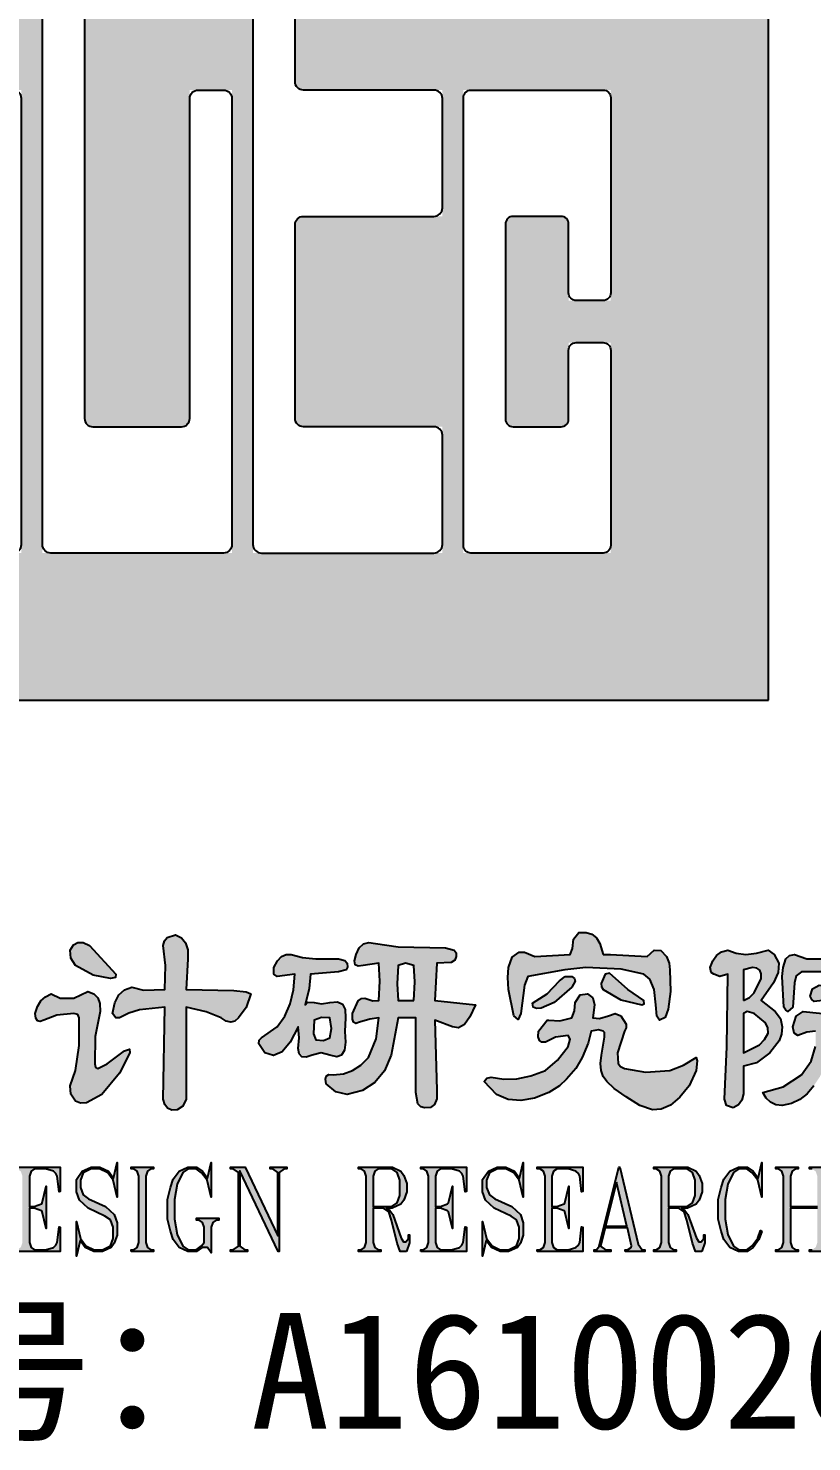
# Model space of a CAD drawing. Extents: x 2350667 to 3185789, y 309667 to 706270.
# Drawn here: x 2430060 to 2431549, y 428142 to 430829 of the extents above; entities that cross this region are included whole.
import ezdxf
from ezdxf.enums import TextEntityAlignment as Align

# ---------------------------------------------------------------- set-up
doc = ezdxf.new("R2010")
doc.units = 0
doc.header["$LTSCALE"] = 1000
for name, color, linetype in [('0-底图', 7, 'Continuous'), ('BTTK', 7, 'Continuous'), ('Logo', 4, 'Continuous')]:
    doc.layers.add(name, color=color, linetype=linetype)
doc.styles.add('HT', font='')
doc.styles.add('HZ(TK)', font='geniso.shx', dxfattribs={"width": 0.9, "bigfont": 'hztxt.shx'})
doc.styles.get('HT').set_extended_font_data('SimHei')

# ---------------------------------------------------------------- blocks, each defined once
blk = doc.blocks.new('CSCEC')
at = {"layer": 'Logo'}
h = blk.add_hatch(color=4, dxfattribs=at)
h.paths.add_polyline_path([(0, -24), (24, -24), (24, 0), (0, 0)])
h.paths.add_polyline_path([(6.2, -2.8), (9.8, -2.8), (9.8, -9.2), (9, -9.2), (9, -5.36, 0.414214), (8.84, -5.2), (7.16, -5.2, 0.414214), (7, -5.36), (7, -12.24, 0.414214), (7.16, -12.4), (9.8, -12.4), (9.8, -21.2), (6.2, -21.2), (6.2, -17.2), (7, -17.2), (7, -18.64, 0.414214), (7.16, -18.8), (8.84, -18.8, 0.414214), (9, -18.64), (9, -14.96, 0.414214), (8.84, -14.8), (6.2, -14.8)], flags=16)
h.paths.add_polyline_path([(10.2, -2.8), (13.8, -2.8), (13.8, -9.2), (13, -9.2), (13, -5.36, 0.414214), (12.84, -5.2), (11.16, -5.2, 0.414214), (11, -5.36), (11, -18.64, 0.414214), (11.16, -18.8), (12.84, -18.8, 0.414214), (13, -18.64), (13, -12.4), (13.8, -12.4), (13.8, -21.2), (10.2, -21.2)], flags=16)
h.paths.add_polyline_path([(5.8, -12.4), (5.8, -16.4), (5, -16.4), (5, -14.96, 0.414214), (4.84, -14.8), (3.96, -14.8, 0.414214), (3.8, -14.96), (3.8, -18.64, 0.414214), (3.96, -18.8), (4.84, -18.8, 0.414214), (5, -18.64), (5, -17.2), (5.8, -17.2), (5.8, -21.2), (3, -21.2), (3, -12.4)], flags=16)
h.paths.add_polyline_path([(14.2, -2.8), (17.8, -2.8), (17.8, -5.2), (15.16, -5.2, 0.414214), (15, -5.36), (15, -12.24, 0.414214), (15.16, -12.4), (17.8, -12.4), (17.8, -14.8), (15.16, -14.8, 0.414214), (15, -14.96), (15, -18.64, 0.414214), (15.16, -18.8), (17.8, -18.8), (17.8, -21.2), (14.2, -21.2)], flags=16)
h.paths.add_polyline_path([(21, -12.4), (21, -16.4), (20.2, -16.4), (20.2, -14.96, 0.414214), (20.04, -14.8), (19.16, -14.8, 0.414214), (19, -14.96), (19, -18.64, 0.414214), (19.16, -18.8), (20.04, -18.8, 0.414214), (20.2, -18.64), (20.2, -17.2), (21, -17.2), (21, -21.2), (18.2, -21.2), (18.2, -12.4)], flags=16)
for p, q in [((0, -24), (0, 0)), ((0, 0), (24, 0)), ((0, 0), (24, 0)), ((24, -24), (24, 0)), ((0, -24), (24, -24))]:
    blk.add_line(p, q, dxfattribs=at)
for points in [[(8.84, -5.2, -0.414214), (9, -5.36), (9, -9.04, 0.414214), (9.16, -9.2), (9.64, -9.2, 0.414214), (9.8, -9.04), (9.8, -2.96, 0.414214), (9.64, -2.8), (6.36, -2.8, 0.414214), (6.2, -2.96), (6.2, -14.64, 0.414214), (6.36, -14.8), (8.84, -14.8, -0.414214), (9, -14.96), (9, -18.64, -0.414214), (8.84, -18.8), (7.16, -18.8, -0.414214), (7, -18.64), (7, -17.36, 0.414214), (6.84, -17.2), (6.36, -17.2, 0.414214), (6.2, -17.36), (6.2, -21.04, 0.414214), (6.36, -21.2), (9.64, -21.2, 0.414214), (9.8, -21.04), (9.8, -12.56, 0.414214), (9.64, -12.4), (7.16, -12.4, -0.414214), (7, -12.24), (7, -5.36, -0.414214), (7.16, -5.2)], [(12.84, -18.8, 0.414214), (13, -18.64), (13, -12.56, -0.414214), (13.16, -12.4), (13.64, -12.4, -0.414214), (13.8, -12.56), (13.8, -21.04, -0.414214), (13.64, -21.2), (10.36, -21.2, -0.414214), (10.2, -21.04), (10.2, -2.96, -0.414214), (10.36, -2.8), (13.64, -2.8, -0.414214), (13.8, -2.96), (13.8, -9.04, -0.414214), (13.64, -9.2), (13.16, -9.2, -0.414214), (13, -9.04), (13, -5.36, 0.414214), (12.84, -5.2), (11.16, -5.2, 0.414214), (11, -5.36), (11, -18.64, 0.414214), (11.16, -18.8)], [(15.16, -12.4, -0.414214), (15, -12.24), (15, -5.36, -0.414214), (15.16, -5.2), (17.64, -5.2, 0.414214), (17.8, -5.04), (17.8, -2.96, 0.414214), (17.64, -2.8), (14.36, -2.8, 0.414214), (14.2, -2.96), (14.2, -21.04, 0.414214), (14.36, -21.2), (17.64, -21.2, 0.414214), (17.8, -21.04), (17.8, -18.96, 0.414214), (17.64, -18.8), (15.16, -18.8, -0.414214), (15, -18.64), (15, -14.96, -0.414214), (15.16, -14.8), (17.64, -14.8, 0.414214), (17.8, -14.64), (17.8, -12.56, 0.414214), (17.64, -12.4)], [(4.856, -18.8, 0.414214), (5, -18.656), (5, -17.344, -0.414214), (5.144, -17.2), (5.656, -17.2, -0.414214), (5.8, -17.344), (5.8, -21.056, -0.414214), (5.656, -21.2), (3.144, -21.2, -0.414214), (3, -21.056), (3, -12.544, -0.414214), (3.144, -12.4), (5.656, -12.4, -0.414214), (5.8, -12.544), (5.8, -16.256, -0.414214), (5.656, -16.4), (5.144, -16.4, -0.414214), (5, -16.256), (5, -14.944, 0.414214), (4.856, -14.8), (3.944, -14.8, 0.414214), (3.8, -14.944), (3.8, -18.656, 0.414214), (3.944, -18.8)], [(20.056, -18.8, 0.414214), (20.2, -18.656), (20.2, -17.344, -0.414214), (20.344, -17.2), (20.856, -17.2, -0.414214), (21, -17.344), (21, -21.056, -0.414214), (20.856, -21.2), (18.344, -21.2, -0.414214), (18.2, -21.056), (18.2, -12.544, -0.414214), (18.344, -12.4), (20.856, -12.4, -0.414214), (21, -12.544), (21, -16.256, -0.414214), (20.856, -16.4), (20.344, -16.4, -0.414214), (20.2, -16.256), (20.2, -14.944, 0.414214), (20.056, -14.8), (19.144, -14.8, 0.414214), (19, -14.944), (19, -18.656, 0.414214), (19.144, -18.8)]]:
    blk.add_lwpolyline(points, format="xyb", close=True, dxfattribs=at)
blk = doc.blocks.new('logo-txt')
at = {"layer": 'Logo'}
h = blk.add_hatch(color=4, dxfattribs=at)
h.dxf.hatch_style = 1
h.paths.add_polyline_path([(31.548, 4.967), (31.957, 4.978), (31.965, 5.436), (31.923, 5.811), (31.95, 5.902), (31.998, 5.967), (32.157, 6.019), (32.271, 5.959), (32.348, 5.863), (32.388, 5.73), (32.39, 5.561), (32.357, 4.978), (33.265, 4.957), (33.5, 4.931), (33.59, 4.894), (33.498, 4.634), (33.356, 4.436), (33.285, 4.374), (33.206, 4.353), (33.119, 4.374), (33.023, 4.436), (32.74, 4.551), (32.357, 4.644), (32.357, 2.895), (32.298, 2.759), (32.19, 2.687), (32.086, 2.684), (32.007, 2.718), (31.953, 2.788), (31.923, 2.895), (31.957, 4.644), (31.474, 4.592), (31.269, 4.527), (31.09, 4.436), (31.024, 4.436), (30.957, 4.519), (31.005, 4.722), (31.082, 4.873), (31.188, 4.972), (31.324, 5.019)])
h.paths.add_polyline_path([(30.166, 5.571), (30.157, 5.727), (30.218, 5.826), (30.299, 5.873), (30.401, 5.868), (30.524, 5.811), (31.024, 5.269), (31.015, 5.207), (30.924, 5.186), (30.59, 5.248), (30.257, 5.436)])
h.paths.add_polyline_path([(29.966, 4.811), (30.224, 4.811), (30.49, 4.936), (30.605, 4.897), (30.682, 4.821), (30.722, 4.709), (30.724, 4.561), (30.632, 4.082), (30.624, 3.561), (30.638, 3.499), (30.682, 3.478), (30.857, 3.561), (31.19, 3.811), (31.282, 3.842), (31.29, 3.77), (31.09, 3.384), (30.757, 2.978), (30.465, 2.822), (30.351, 2.814), (30.257, 2.853), (30.166, 2.989), (30.157, 3.145), (30.257, 3.436), (30.324, 3.915), (30.324, 4.436), (30.299, 4.499), (30.224, 4.519), (29.899, 4.488), (29.657, 4.394), (29.585, 4.371), (29.532, 4.384), (29.501, 4.433), (29.491, 4.519), (29.535, 4.652), (29.599, 4.759), (29.684, 4.84), (29.791, 4.894)])
h = blk.add_hatch(color=4, dxfattribs=at)
h.dxf.hatch_style = 1
h.paths.add_polyline_path([(39.463, 4.384), (39.688, 4.436), (39.738, 4.571), (39.754, 4.728), (39.846, 4.873), (39.988, 4.894), (40.087, 4.821), (40.121, 4.686), (40.087, 4.436), (40.212, 4.426), (40.387, 4.478), (40.512, 4.519), (40.621, 4.478), (40.721, 4.321), (40.721, 4.251), (40.687, 4.186), (40.554, 3.77), (40.571, 3.572), (40.616, 3.512), (40.687, 3.478), (41.087, 3.405), (41.554, 3.436), (41.812, 3.54), (42.054, 3.686), (42.07, 3.624), (42.054, 3.436), (41.92, 3.145), (41.739, 2.929), (41.562, 2.78), (41.389, 2.7), (41.22, 2.687), (40.979, 2.77), (40.721, 2.937), (40.496, 3.093), (40.354, 3.228), (40.285, 3.322), (40.246, 3.436), (40.235, 3.572), (40.254, 3.728), (40.312, 4.072), (40.31, 4.157), (40.287, 4.186), (40.196, 4.207), (40.054, 4.186), (39.996, 3.957), (39.888, 3.686), (39.763, 3.478), (39.588, 3.27), (39.454, 3.145), (39.254, 3.02), (38.98, 2.908), (38.721, 2.864), (38.48, 2.887), (38.255, 2.978), (38.021, 3.228), (38.071, 3.291), (38.155, 3.311), (38.394, 3.272), (38.646, 3.28), (38.911, 3.335), (39.188, 3.436), (39.413, 3.634), (39.621, 3.895), (39.654, 4.03), (39.621, 4.103), (39.379, 4.072), (39.188, 3.978), (39.117, 3.975), (39.071, 4.009), (39.05, 4.079), (39.054, 4.186), (39.221, 4.394), (39.254, 4.394)])
h.paths.add_polyline_path([(40.287, 5.644), (40.421, 5.644), (41.121, 5.602), (41.254, 5.727), (41.379, 5.717), (41.487, 5.602), (41.537, 5.477), (41.554, 5.352), (41.562, 4.936), (41.52, 4.603), (41.462, 4.446), (41.354, 4.394), (41.304, 4.467), (41.287, 4.686), (41.254, 4.978), (41.17, 5.175), (41.054, 5.269), (40.629, 5.363), (39.954, 5.394), (39.554, 5.352), (38.855, 5.227), (38.788, 5.061), (38.721, 4.519), (38.671, 4.405), (38.588, 4.478), (38.488, 4.978), (38.471, 5.207), (38.488, 5.394), (38.555, 5.592), (38.688, 5.686), (38.788, 5.686), (38.988, 5.602), (39.654, 5.644), (39.704, 5.759), (39.721, 5.936), (39.821, 6.061), (39.958, 6.063), (40.071, 6.029), (40.158, 5.959), (40.221, 5.852)])
h.paths.add_polyline_path([(40.754, 4.978), (40.404, 5.29), (40.321, 5.269), (40.246, 5.092), (40.252, 5.027), (40.287, 4.978), (40.621, 4.78), (41.021, 4.686), (41.062, 4.707), (41.054, 4.769)], flags=17)
h.paths.add_polyline_path([(39.563, 5.227), (39.688, 5.227), (39.738, 5.183), (39.754, 5.134), (39.688, 5.019), (39.354, 4.728), (39.104, 4.623), (39.017, 4.618), (38.955, 4.644), (38.938, 4.717), (39.221, 4.894), (39.454, 5.144)], flags=17)
h = blk.add_hatch(color=4, dxfattribs=at)
h.dxf.hatch_style = 1
h.paths.add_polyline_path([(43.253, 3.926), (43.353, 4.027), (43.42, 4.144), (43.416, 4.246), (43.37, 4.342), (43.153, 4.519), (43.02, 4.561), (42.953, 4.519), (42.953, 3.77)], flags=16)
h.paths.add_polyline_path([(42.953, 4.769), (43.062, 4.827), (43.153, 4.915), (43.287, 5.186), (43.289, 5.277), (43.262, 5.342), (43.205, 5.381), (43.12, 5.394), (42.953, 5.352)], flags=16)
h.paths.add_polyline_path([(45.053, 4.228), (45.053, 3.728), (45.103, 3.54), (45.253, 3.395), (45.438, 3.317), (45.627, 3.291), (45.821, 3.317), (46.019, 3.395), (46.294, 3.509), (46.386, 3.52), (46.35, 3.304), (46.277, 3.114), (46.167, 2.95), (46.019, 2.812), (45.817, 2.757), (45.611, 2.759), (45.4, 2.819), (45.186, 2.937), (45.023, 3.106), (44.903, 3.28), (44.824, 3.46), (44.786, 3.645), (44.786, 4.228), (44.553, 4.228), (44.553, 3.936), (44.536, 3.715), (44.486, 3.509), (44.403, 3.319), (44.286, 3.145), (44.161, 2.996), (44.02, 2.884), (43.861, 2.809), (43.686, 2.77), (43.563, 2.786), (43.461, 2.832), (43.38, 2.91), (43.32, 3.02), (43.703, 3.124), (44.053, 3.353), (44.236, 3.613), (44.32, 3.895), (44.32, 4.186), (44.153, 4.165), (43.986, 4.103), (43.911, 4.144), (43.886, 4.269), (43.953, 4.467), (44.086, 4.561), (44.644, 4.499), (45.186, 4.561), (45.511, 4.519), (45.592, 4.467), (45.619, 4.394), (45.519, 4.269)])
h.paths.add_polyline_path([(45.486, 5.571), (45.652, 5.615), (45.752, 5.686), (45.852, 5.654), (45.952, 5.561), (45.994, 5.415), (45.986, 5.227), (45.952, 4.853), (45.936, 4.717), (45.886, 4.644), (45.786, 4.665), (45.752, 4.811), (45.746, 5.03), (45.694, 5.186), (45.596, 5.28), (45.452, 5.311), (44.053, 5.311), (43.953, 5.238), (43.92, 5.103), (43.886, 4.644), (43.795, 4.561), (43.755, 4.582), (43.72, 4.644), (43.686, 5.227), (43.703, 5.394), (43.753, 5.561), (43.828, 5.623), (43.92, 5.644), (44.153, 5.561), (44.519, 5.561), (44.519, 5.769), (44.578, 5.936), (44.686, 6.019), (44.828, 5.998), (44.919, 5.936), (44.961, 5.759), (44.953, 5.561)])
h.paths.add_polyline_path([(44.453, 4.769), (44.295, 4.748), (44.247, 4.785), (44.22, 4.853), (44.261, 4.988), (44.386, 5.061), (44.636, 5.04), (44.919, 5.061), (45.244, 4.998), (45.325, 4.952), (45.353, 4.894), (45.278, 4.811), (45.119, 4.811)], flags=17)
h.paths.add_polyline_path([(42.753, 2.728), (42.628, 2.77), (42.587, 2.895), (42.637, 3.884), (42.653, 5.269), (42.503, 5.227), (42.387, 5.269), (42.337, 5.3), (42.32, 5.394), (42.366, 5.524), (42.437, 5.623), (42.533, 5.691), (42.653, 5.727), (42.814, 5.665), (42.995, 5.644), (43.197, 5.665), (43.42, 5.727), (43.536, 5.644), (43.62, 5.477), (43.611, 5.3), (43.52, 5.103), (43.287, 4.769), (43.553, 4.561), (43.653, 4.426), (43.686, 4.269), (43.672, 4.129), (43.628, 3.999), (43.453, 3.77), (43.195, 3.582), (42.953, 3.52), (42.953, 2.994), (42.92, 2.874), (42.853, 2.786)])
h = blk.add_hatch(color=4, dxfattribs=at)
h.dxf.hatch_style = 1
h.paths.add_polyline_path([(36.039, 5.134), (36.022, 5.477), (35.722, 5.436), (35.626, 5.418), (35.572, 5.446), (35.56, 5.522), (35.589, 5.644), (35.649, 5.766), (35.731, 5.842), (35.833, 5.87), (35.955, 5.852), (36.389, 5.79), (37.288, 5.769), (37.455, 5.727), (37.488, 5.675), (37.488, 5.602), (37.465, 5.532), (37.397, 5.488), (37.122, 5.477), (37.088, 4.769), (37.855, 4.686), (37.753, 4.457), (37.647, 4.311), (37.536, 4.249), (37.422, 4.269), (37.088, 4.394), (37.122, 3.061), (37.12, 2.9), (37.08, 2.791), (37.003, 2.733), (36.888, 2.728), (36.816, 2.746), (36.764, 2.801), (36.722, 3.02), (36.722, 4.436), (36.389, 4.436), (36.255, 3.728), (36.128, 3.431), (35.947, 3.207), (35.712, 3.056), (35.422, 2.978), (35.206, 3.03), (35.022, 3.186), (35.006, 3.275), (35.022, 3.332), (35.072, 3.358), (35.156, 3.353), (35.347, 3.374), (35.522, 3.436), (35.681, 3.54), (35.822, 3.686), (35.972, 4.04), (36.022, 4.436), (35.847, 4.415), (35.656, 4.353), (35.585, 4.332), (35.539, 4.353), (35.518, 4.415), (35.522, 4.519), (35.631, 4.759), (35.691, 4.808), (35.756, 4.811), (35.905, 4.759), (36.022, 4.769)])
h.paths.add_polyline_path([(34.573, 5.582), (34.822, 5.561), (35.256, 5.561), (35.372, 5.529), (35.422, 5.477), (35.424, 5.404), (35.397, 5.352), (35.256, 5.311), (34.723, 5.269), (34.698, 4.998), (34.623, 4.686), (34.664, 4.738), (34.789, 4.728), (34.931, 4.707), (35.089, 4.728), (35.233, 4.741), (35.331, 4.696), (35.383, 4.595), (35.389, 4.436), (35.372, 4.176), (35.389, 3.978), (35.37, 3.822), (35.314, 3.728), (35.22, 3.697), (35.089, 3.728), (34.922, 3.77), (34.756, 3.728), (34.639, 3.689), (34.556, 3.697), (34.506, 3.751), (34.489, 3.853), (34.506, 4.061), (34.489, 4.269), (34.337, 3.973), (34.181, 3.79), (34.021, 3.723), (33.856, 3.77), (33.739, 3.947), (33.744, 4.012), (33.789, 4.061), (34.089, 4.269), (34.235, 4.472), (34.339, 4.707), (34.402, 4.972), (34.423, 5.269), (34.089, 5.227), (34.023, 5.269), (34.023, 5.394), (34.094, 5.519), (34.173, 5.602), (34.26, 5.644), (34.356, 5.644)])
h.paths.add_polyline_path([(36.689, 4.769), (36.705, 5.123), (36.689, 5.436), (36.53, 5.477), (36.389, 5.436), (36.372, 5.082), (36.389, 4.769)], flags=16)
h.paths.add_polyline_path([(34.781, 4.134), (34.822, 4.02), (34.972, 4.009), (35.089, 4.061), (35.122, 4.238), (35.089, 4.436), (34.931, 4.446), (34.789, 4.394)], flags=16)
h = blk.add_hatch(color=4, dxfattribs=at)
h.dxf.hatch_style = 1
h.paths.add_polyline_path([(28.78, 0.381), (28.726, 0.227), (28.615, 0.073), (28.45, -0.004), (27.914, -0.004), (27.914, 0.031), (27.964, 0.031), (28.029, 0.075), (28.061, 0.167), (28.061, 1.429), (28.029, 1.521), (27.964, 1.565), (27.914, 1.565), (27.914, 1.6), (28.45, 1.6), (28.615, 1.523), (28.726, 1.369), (28.78, 1.215), (28.835, 0.987), (28.835, 0.609)])
h.paths.add_polyline_path([(28.704, 0.983), (28.652, 1.278), (28.548, 1.496), (28.445, 1.565), (28.291, 1.565), (28.225, 1.521), (28.193, 1.429), (28.193, 0.167), (28.225, 0.075), (28.291, 0.031), (28.445, 0.031), (28.548, 0.1), (28.652, 0.318), (28.704, 0.613)], flags=16)
h.paths.add_polyline_path([(29.1, -0.004), (29.1, 0.031), (29.15, 0.031), (29.216, 0.075), (29.248, 0.167), (29.248, 1.429), (29.216, 1.521), (29.15, 1.565), (29.1, 1.565), (29.1, 1.6), (29.968, 1.6), (29.968, 1.135), (29.943, 1.133), (29.908, 1.427), (29.882, 1.48), (29.837, 1.523), (29.686, 1.565), (29.477, 1.565), (29.412, 1.521), (29.38, 1.429), (29.38, 0.852), (29.472, 0.852), (29.61, 0.901), (29.624, 0.919), (29.701, 1.239), (29.701, 0.432), (29.624, 0.752), (29.61, 0.769), (29.472, 0.818), (29.38, 0.818), (29.38, 0.167), (29.412, 0.075), (29.477, 0.031), (29.686, 0.031), (29.837, 0.073), (29.882, 0.116), (29.908, 0.169), (29.943, 0.464), (29.968, 0.461), (29.968, -0.004)])
h.paths.add_polyline_path([(30.994, 0.153), (30.935, 0.073), (30.77, -0.004), (30.606, -0.004), (30.441, 0.073), (30.345, 0.206), (30.275, -0.09), (30.275, 0.566), (30.351, 0.246), (30.454, 0.102), (30.61, 0.031), (30.767, 0.031), (30.92, 0.102), (30.97, 0.242), (30.97, 0.457), (30.92, 0.599), (30.817, 0.671), (30.495, 0.821), (30.331, 0.974), (30.275, 1.13), (30.275, 1.365), (30.384, 1.523), (30.553, 1.6), (30.717, 1.6), (30.882, 1.523), (30.978, 1.39), (31.048, 1.687), (31.048, 1.029), (30.972, 1.35), (30.87, 1.493), (30.714, 1.565), (30.556, 1.565), (30.403, 1.493), (30.352, 1.355), (30.352, 1.213), (30.403, 1.072), (30.505, 1), (30.828, 0.85), (30.992, 0.697), (31.048, 0.54), (31.048, 0.308)])
h.paths.add_polyline_path([(31.313, -0.004), (31.313, 0.031), (31.363, 0.031), (31.429, 0.075), (31.461, 0.167), (31.461, 1.429), (31.429, 1.521), (31.363, 1.565), (31.313, 1.565), (31.313, 1.6), (31.74, 1.6), (31.74, 1.565), (31.69, 1.565), (31.624, 1.521), (31.592, 1.429), (31.592, 0.167), (31.624, 0.075), (31.69, 0.031), (31.74, 0.031), (31.74, -0.004)])
h.paths.add_polyline_path([(32.931, 0.594), (32.865, 0.549), (32.833, 0.457), (32.833, -0.027), (32.763, 0.071), (32.663, 0.071), (32.556, -0.004), (32.388, -0.002), (32.226, 0.073), (32.114, 0.227), (32.061, 0.381), (32.006, 0.609), (32.006, 0.987), (32.061, 1.215), (32.114, 1.369), (32.226, 1.523), (32.39, 1.6), (32.556, 1.6), (32.668, 1.523), (32.763, 1.39), (32.833, 1.687), (32.833, 1.029), (32.757, 1.35), (32.652, 1.493), (32.55, 1.565), (32.395, 1.565), (32.293, 1.496), (32.189, 1.278), (32.137, 0.983), (32.137, 0.613), (32.189, 0.318), (32.293, 0.1), (32.395, 0.031), (32.55, 0.031), (32.652, 0.102), (32.702, 0.169), (32.702, 0.457), (32.669, 0.549), (32.604, 0.594), (32.553, 0.594), (32.553, 0.628), (32.981, 0.628), (32.981, 0.594)])
h.paths.add_polyline_path([(34.224, 1.565), (34.127, 1.498), (34.127, -0.004), (34.108, -0.004), (33.377, 1.527), (33.377, 0.098), (33.475, 0.031), (33.526, 0.031), (33.526, -0.004), (33.205, -0.004), (33.205, 0.031), (33.255, 0.031), (33.352, 0.098), (33.352, 1.498), (33.255, 1.565), (33.205, 1.565), (33.205, 1.6), (33.478, 1.6), (34.102, 0.293), (34.102, 1.498), (34.004, 1.565), (33.953, 1.565), (33.953, 1.6), (34.274, 1.6), (34.274, 1.565)])
h = blk.add_hatch(color=4, dxfattribs=at)
h.dxf.hatch_style = 1
h.paths.add_polyline_path([(36.549, -0.004), (36.426, -0.004), (36.37, 0.157), (36.263, 0.589), (36.21, 0.748), (36.11, 0.818), (35.911, 0.818), (35.911, 0.167), (35.943, 0.075), (36.009, 0.031), (36.059, 0.031), (36.059, -0.004), (35.632, -0.004), (35.632, 0.031), (35.682, 0.031), (35.747, 0.075), (35.779, 0.167), (35.779, 1.429), (35.747, 1.521), (35.682, 1.565), (35.632, 1.565), (35.632, 1.6), (36.278, 1.598), (36.44, 1.523), (36.498, 1.444), (36.553, 1.288), (36.553, 1.13), (36.498, 0.974), (36.44, 0.895), (36.276, 0.818), (36.164, 0.818), (36.227, 0.776), (36.284, 0.697), (36.444, 0.248), (36.492, 0.18), (36.536, 0.18), (36.583, 0.244), (36.583, 0.312), (36.606, 0.312), (36.606, 0.159)])
h.paths.add_polyline_path([(36.422, 1.355), (36.371, 1.496), (36.27, 1.565), (36.009, 1.565), (35.943, 1.521), (35.911, 1.429), (35.911, 0.852), (36.27, 0.852), (36.371, 0.923), (36.422, 1.064)], flags=16)
h.paths.add_polyline_path([(36.818, -0.004), (36.818, 0.031), (36.868, 0.031), (36.934, 0.075), (36.966, 0.167), (36.966, 1.429), (36.934, 1.521), (36.868, 1.565), (36.818, 1.565), (36.818, 1.6), (37.686, 1.6), (37.686, 1.135), (37.661, 1.133), (37.626, 1.427), (37.6, 1.48), (37.554, 1.523), (37.404, 1.565), (37.195, 1.565), (37.13, 1.521), (37.098, 1.429), (37.098, 0.852), (37.19, 0.852), (37.328, 0.901), (37.342, 0.919), (37.419, 1.239), (37.419, 0.432), (37.342, 0.752), (37.328, 0.769), (37.19, 0.818), (37.098, 0.818), (37.098, 0.167), (37.13, 0.075), (37.195, 0.031), (37.404, 0.031), (37.554, 0.073), (37.6, 0.116), (37.626, 0.169), (37.661, 0.464), (37.686, 0.461), (37.686, -0.004)])
h.paths.add_polyline_path([(38.712, 0.153), (38.653, 0.073), (38.488, -0.004), (38.324, -0.004), (38.159, 0.073), (38.063, 0.206), (37.993, -0.09), (37.993, 0.566), (38.069, 0.246), (38.172, 0.102), (38.328, 0.031), (38.485, 0.031), (38.638, 0.102), (38.688, 0.242), (38.688, 0.457), (38.638, 0.599), (38.535, 0.671), (38.213, 0.821), (38.049, 0.974), (37.993, 1.13), (37.993, 1.365), (38.102, 1.523), (38.271, 1.6), (38.435, 1.6), (38.6, 1.523), (38.696, 1.39), (38.766, 1.687), (38.766, 1.029), (38.69, 1.35), (38.588, 1.493), (38.432, 1.565), (38.274, 1.565), (38.121, 1.493), (38.07, 1.355), (38.07, 1.213), (38.121, 1.072), (38.223, 1), (38.546, 0.85), (38.71, 0.697), (38.766, 0.54), (38.766, 0.308)])
h.paths.add_polyline_path([(39.031, -0.004), (39.031, 0.031), (39.081, 0.031), (39.147, 0.075), (39.179, 0.167), (39.179, 1.429), (39.147, 1.521), (39.081, 1.565), (39.031, 1.565), (39.031, 1.6), (39.898, 1.6), (39.898, 1.135), (39.874, 1.133), (39.839, 1.427), (39.813, 1.48), (39.767, 1.523), (39.617, 1.565), (39.408, 1.565), (39.342, 1.521), (39.31, 1.429), (39.31, 0.852), (39.403, 0.852), (39.541, 0.901), (39.554, 0.919), (39.631, 1.239), (39.631, 0.432), (39.554, 0.752), (39.541, 0.769), (39.403, 0.818), (39.31, 0.818), (39.31, 0.167), (39.342, 0.075), (39.408, 0.031), (39.617, 0.031), (39.767, 0.073), (39.813, 0.116), (39.839, 0.169), (39.874, 0.464), (39.898, 0.461), (39.898, -0.004)])
h.paths.add_polyline_path([(40.699, -0.004), (40.699, 0.031), (40.749, 0.031), (40.815, 0.075), (40.824, 0.105), (40.744, 0.444), (40.32, 0.444), (40.233, 0.096), (40.328, 0.031), (40.431, 0.031), (40.431, -0.004), (40.11, -0.004), (40.11, 0.031), (40.16, 0.031), (40.207, 0.096), (40.583, 1.6), (40.601, 1.6), (40.95, 0.135), (41.025, 0.031), (41.073, 0.031), (41.073, -0.004)])
h.paths.add_polyline_path([(40.537, 1.312), (40.329, 0.479), (40.736, 0.479)], flags=16)
h.paths.add_polyline_path([(42.161, -0.004), (42.039, -0.004), (41.982, 0.157), (41.875, 0.589), (41.823, 0.748), (41.722, 0.818), (41.523, 0.818), (41.523, 0.167), (41.555, 0.075), (41.621, 0.031), (41.671, 0.031), (41.671, -0.004), (41.244, -0.004), (41.244, 0.031), (41.294, 0.031), (41.359, 0.075), (41.391, 0.167), (41.391, 1.429), (41.359, 1.521), (41.294, 1.565), (41.244, 1.565), (41.244, 1.6), (41.89, 1.598), (42.052, 1.523), (42.11, 1.444), (42.166, 1.288), (42.166, 1.13), (42.11, 0.974), (42.052, 0.895), (41.888, 0.818), (41.776, 0.818), (41.839, 0.776), (41.896, 0.697), (42.056, 0.248), (42.104, 0.18), (42.148, 0.18), (42.195, 0.244), (42.195, 0.312), (42.219, 0.312), (42.219, 0.159)])
h.paths.add_polyline_path([(42.034, 1.355), (41.983, 1.496), (41.882, 1.565), (41.621, 1.565), (41.555, 1.521), (41.523, 1.429), (41.523, 0.852), (41.882, 0.852), (41.983, 0.923), (42.034, 1.064)], flags=16)
h.paths.add_polyline_path([(43.223, 1.35), (43.118, 1.493), (43.016, 1.565), (42.861, 1.565), (42.759, 1.496), (42.655, 1.278), (42.603, 0.983), (42.603, 0.613), (42.655, 0.318), (42.759, 0.1), (42.861, 0.031), (43.016, 0.031), (43.118, 0.102), (43.223, 0.248), (43.276, 0.395), (43.297, 0.379), (43.244, 0.227), (43.134, 0.073), (43.022, -0.004), (42.854, -0.002), (42.692, 0.073), (42.58, 0.227), (42.527, 0.381), (42.472, 0.609), (42.472, 0.987), (42.527, 1.215), (42.58, 1.369), (42.692, 1.523), (42.855, 1.6), (43.022, 1.6), (43.134, 1.523), (43.229, 1.39), (43.299, 1.687), (43.299, 1.029)])
h.paths.add_polyline_path([(44.206, -0.004), (44.206, 0.031), (44.256, 0.031), (44.322, 0.075), (44.354, 0.167), (44.354, 0.818), (43.843, 0.818), (43.843, 0.167), (43.875, 0.075), (43.941, 0.031), (43.991, 0.031), (43.991, -0.004), (43.564, -0.004), (43.564, 0.031), (43.614, 0.031), (43.679, 0.075), (43.712, 0.167), (43.712, 1.429), (43.679, 1.521), (43.614, 1.565), (43.564, 1.565), (43.564, 1.6), (43.991, 1.6), (43.991, 1.565), (43.941, 1.565), (43.875, 1.521), (43.843, 1.429), (43.843, 0.852), (44.354, 0.852), (44.354, 1.429), (44.322, 1.521), (44.256, 1.565), (44.206, 1.565), (44.206, 1.6), (44.633, 1.6), (44.633, 1.565), (44.583, 1.565), (44.518, 1.521), (44.486, 1.429), (44.486, 0.167), (44.518, 0.075), (44.583, 0.031), (44.633, 0.031), (44.633, -0.004)])
at = {"layer": 'Logo', "color": 4}
for points in [[(31.548, 4.967), (31.957, 4.978), (31.965, 5.436), (31.923, 5.811), (31.95, 5.902), (31.998, 5.967), (32.157, 6.019), (32.271, 5.959), (32.348, 5.863), (32.388, 5.73), (32.39, 5.561), (32.357, 4.978), (33.265, 4.957), (33.5, 4.931), (33.59, 4.894), (33.498, 4.634), (33.356, 4.436), (33.285, 4.374), (33.206, 4.353), (33.119, 4.374), (33.023, 4.436), (32.74, 4.551), (32.357, 4.644), (32.357, 2.895), (32.298, 2.759), (32.19, 2.687), (32.086, 2.684), (32.007, 2.718), (31.953, 2.788), (31.923, 2.895), (31.957, 4.644), (31.474, 4.592), (31.269, 4.527), (31.09, 4.436), (31.024, 4.436), (30.957, 4.519), (31.005, 4.722), (31.082, 4.873), (31.188, 4.972), (31.324, 5.019)], [(40.287, 5.644), (40.421, 5.644), (41.121, 5.602), (41.254, 5.727), (41.379, 5.717), (41.487, 5.602), (41.537, 5.477), (41.554, 5.352), (41.562, 4.936), (41.52, 4.603), (41.462, 4.446), (41.354, 4.394), (41.304, 4.467), (41.287, 4.686), (41.254, 4.978), (41.17, 5.175), (41.054, 5.269), (40.629, 5.363), (39.954, 5.394), (39.554, 5.352), (38.855, 5.227), (38.788, 5.061), (38.721, 4.519), (38.671, 4.405), (38.588, 4.478), (38.488, 4.978), (38.471, 5.207), (38.488, 5.394), (38.555, 5.592), (38.688, 5.686), (38.788, 5.686), (38.988, 5.602), (39.654, 5.644), (39.704, 5.759), (39.721, 5.936), (39.821, 6.061), (39.958, 6.063), (40.071, 6.029), (40.158, 5.959), (40.221, 5.852)], [(30.166, 5.571), (30.157, 5.727), (30.218, 5.826), (30.299, 5.873), (30.401, 5.868), (30.524, 5.811), (31.024, 5.269), (31.015, 5.207), (30.924, 5.186), (30.59, 5.248), (30.257, 5.436)], [(34.573, 5.582), (34.822, 5.561), (35.256, 5.561), (35.372, 5.529), (35.422, 5.477), (35.424, 5.404), (35.397, 5.352), (35.256, 5.311), (34.723, 5.269), (34.698, 4.998), (34.623, 4.686), (34.664, 4.738), (34.789, 4.728), (34.931, 4.707), (35.089, 4.728), (35.233, 4.741), (35.331, 4.696), (35.383, 4.595), (35.389, 4.436), (35.372, 4.176), (35.389, 3.978), (35.37, 3.822), (35.314, 3.728), (35.22, 3.697), (35.089, 3.728), (34.922, 3.77), (34.756, 3.728), (34.639, 3.689), (34.556, 3.697), (34.506, 3.751), (34.489, 3.853), (34.506, 4.061), (34.489, 4.269), (34.337, 3.973), (34.181, 3.79), (34.021, 3.723), (33.856, 3.77), (33.739, 3.947), (33.744, 4.012), (33.789, 4.061), (34.089, 4.269), (34.235, 4.472), (34.339, 4.707), (34.402, 4.972), (34.423, 5.269), (34.089, 5.227), (34.023, 5.269), (34.023, 5.394), (34.094, 5.519), (34.173, 5.602), (34.26, 5.644), (34.356, 5.644)], [(36.039, 5.134), (36.022, 5.477), (35.722, 5.436), (35.626, 5.418), (35.572, 5.446), (35.56, 5.522), (35.589, 5.644), (35.649, 5.766), (35.731, 5.842), (35.833, 5.87), (35.955, 5.852), (36.389, 5.79), (37.288, 5.769), (37.455, 5.727), (37.488, 5.675), (37.488, 5.602), (37.465, 5.532), (37.397, 5.488), (37.122, 5.477), (37.088, 4.769), (37.855, 4.686), (37.753, 4.457), (37.647, 4.311), (37.536, 4.249), (37.422, 4.269), (37.088, 4.394), (37.122, 3.061), (37.12, 2.9), (37.08, 2.791), (37.003, 2.733), (36.888, 2.728), (36.816, 2.746), (36.764, 2.801), (36.722, 3.02), (36.722, 4.436), (36.389, 4.436), (36.255, 3.728), (36.128, 3.431), (35.947, 3.207), (35.712, 3.056), (35.422, 2.978), (35.206, 3.03), (35.022, 3.186), (35.006, 3.275), (35.022, 3.332), (35.072, 3.358), (35.156, 3.353), (35.347, 3.374), (35.522, 3.436), (35.681, 3.54), (35.822, 3.686), (35.972, 4.04), (36.022, 4.436), (35.847, 4.415), (35.656, 4.353), (35.585, 4.332), (35.539, 4.353), (35.518, 4.415), (35.522, 4.519), (35.631, 4.759), (35.691, 4.808), (35.756, 4.811), (35.905, 4.759), (36.022, 4.769)], [(42.753, 2.728), (42.628, 2.77), (42.587, 2.895), (42.637, 3.884), (42.653, 5.269), (42.503, 5.227), (42.387, 5.269), (42.337, 5.3), (42.32, 5.394), (42.366, 5.524), (42.437, 5.623), (42.533, 5.691), (42.653, 5.727), (42.814, 5.665), (42.995, 5.644), (43.197, 5.665), (43.42, 5.727), (43.536, 5.644), (43.62, 5.477), (43.611, 5.3), (43.52, 5.103), (43.287, 4.769), (43.553, 4.561), (43.653, 4.426), (43.686, 4.269), (43.672, 4.129), (43.628, 3.999), (43.453, 3.77), (43.195, 3.582), (42.953, 3.52), (42.953, 2.994), (42.92, 2.874), (42.853, 2.786)], [(36.689, 4.769), (36.705, 5.123), (36.689, 5.436), (36.53, 5.477), (36.389, 5.436), (36.372, 5.082), (36.389, 4.769)], [(42.953, 4.769), (43.062, 4.827), (43.153, 4.915), (43.287, 5.186), (43.289, 5.277), (43.262, 5.342), (43.205, 5.381), (43.12, 5.394), (42.953, 5.352)], [(39.563, 5.227), (39.688, 5.227), (39.738, 5.183), (39.754, 5.134), (39.688, 5.019), (39.354, 4.728), (39.104, 4.623), (39.017, 4.618), (38.955, 4.644), (38.938, 4.717), (39.221, 4.894), (39.454, 5.144)], [(40.754, 4.978), (40.404, 5.29), (40.321, 5.269), (40.246, 5.092), (40.252, 5.027), (40.287, 4.978), (40.621, 4.78), (41.021, 4.686), (41.062, 4.707), (41.054, 4.769)], [(29.966, 4.811), (30.224, 4.811), (30.49, 4.936), (30.605, 4.897), (30.682, 4.821), (30.722, 4.709), (30.724, 4.561), (30.632, 4.082), (30.624, 3.561), (30.638, 3.499), (30.682, 3.478), (30.857, 3.561), (31.19, 3.811), (31.282, 3.842), (31.29, 3.77), (31.09, 3.384), (30.757, 2.978), (30.465, 2.822), (30.351, 2.814), (30.257, 2.853), (30.166, 2.989), (30.157, 3.145), (30.257, 3.436), (30.324, 3.915), (30.324, 4.436), (30.299, 4.499), (30.224, 4.519), (29.899, 4.488), (29.657, 4.394), (29.585, 4.371), (29.532, 4.384), (29.501, 4.433), (29.491, 4.519), (29.535, 4.652), (29.599, 4.759), (29.684, 4.84), (29.791, 4.894)], [(39.463, 4.384), (39.688, 4.436), (39.738, 4.571), (39.754, 4.728), (39.846, 4.873), (39.988, 4.894), (40.087, 4.821), (40.121, 4.686), (40.087, 4.436), (40.212, 4.426), (40.387, 4.478), (40.512, 4.519), (40.621, 4.478), (40.721, 4.321), (40.721, 4.251), (40.687, 4.186), (40.554, 3.77), (40.571, 3.572), (40.616, 3.512), (40.687, 3.478), (41.087, 3.405), (41.554, 3.436), (41.812, 3.54), (42.054, 3.686), (42.07, 3.624), (42.054, 3.436), (41.92, 3.145), (41.739, 2.929), (41.562, 2.78), (41.389, 2.7), (41.22, 2.687), (40.979, 2.77), (40.721, 2.937), (40.496, 3.093), (40.354, 3.228), (40.285, 3.322), (40.246, 3.436), (40.235, 3.572), (40.254, 3.728), (40.312, 4.072), (40.31, 4.157), (40.287, 4.186), (40.196, 4.207), (40.054, 4.186), (39.996, 3.957), (39.888, 3.686), (39.763, 3.478), (39.588, 3.27), (39.454, 3.145), (39.254, 3.02), (38.98, 2.908), (38.721, 2.864), (38.48, 2.887), (38.255, 2.978), (38.021, 3.228), (38.071, 3.291), (38.155, 3.311), (38.394, 3.272), (38.646, 3.28), (38.911, 3.335), (39.188, 3.436), (39.413, 3.634), (39.621, 3.895), (39.654, 4.03), (39.621, 4.103), (39.379, 4.072), (39.188, 3.978), (39.117, 3.975), (39.071, 4.009), (39.05, 4.079), (39.054, 4.186), (39.221, 4.394), (39.254, 4.394)], [(44.453, 4.769), (44.295, 4.748), (44.247, 4.785), (44.22, 4.853), (44.261, 4.988), (44.386, 5.061), (44.636, 5.04), (44.919, 5.061), (45.244, 4.998), (45.325, 4.952), (45.353, 4.894), (45.278, 4.811), (45.119, 4.811)], [(34.781, 4.134), (34.822, 4.02), (34.972, 4.009), (35.089, 4.061), (35.122, 4.238), (35.089, 4.436), (34.931, 4.446), (34.789, 4.394)], [(43.253, 3.926), (43.353, 4.027), (43.42, 4.144), (43.416, 4.246), (43.37, 4.342), (43.153, 4.519), (43.02, 4.561), (42.953, 4.519), (42.953, 3.77)], [(30.994, 0.153), (30.935, 0.073), (30.77, -0.004), (30.606, -0.004), (30.441, 0.073), (30.345, 0.206), (30.275, -0.09), (30.275, 0.566), (30.351, 0.246), (30.454, 0.102), (30.61, 0.031), (30.767, 0.031), (30.92, 0.102), (30.97, 0.242), (30.97, 0.457), (30.92, 0.599), (30.817, 0.671), (30.495, 0.821), (30.331, 0.974), (30.275, 1.13), (30.275, 1.365), (30.384, 1.523), (30.553, 1.6), (30.717, 1.6), (30.882, 1.523), (30.978, 1.39), (31.048, 1.687), (31.048, 1.029), (30.972, 1.35), (30.87, 1.493), (30.714, 1.565), (30.556, 1.565), (30.403, 1.493), (30.352, 1.355), (30.352, 1.213), (30.403, 1.072), (30.505, 1), (30.828, 0.85), (30.992, 0.697), (31.048, 0.54), (31.048, 0.308)], [(32.931, 0.594), (32.865, 0.549), (32.833, 0.457), (32.833, -0.027), (32.763, 0.071), (32.663, 0.071), (32.556, -0.004), (32.388, -0.002), (32.226, 0.073), (32.114, 0.227), (32.061, 0.381), (32.006, 0.609), (32.006, 0.987), (32.061, 1.215), (32.114, 1.369), (32.226, 1.523), (32.39, 1.6), (32.556, 1.6), (32.668, 1.523), (32.763, 1.39), (32.833, 1.687), (32.833, 1.029), (32.757, 1.35), (32.652, 1.493), (32.55, 1.565), (32.395, 1.565), (32.293, 1.496), (32.189, 1.278), (32.137, 0.983), (32.137, 0.613), (32.189, 0.318), (32.293, 0.1), (32.395, 0.031), (32.55, 0.031), (32.652, 0.102), (32.702, 0.169), (32.702, 0.457), (32.669, 0.549), (32.604, 0.594), (32.553, 0.594), (32.553, 0.628), (32.981, 0.628), (32.981, 0.594)], [(38.712, 0.153), (38.653, 0.073), (38.488, -0.004), (38.324, -0.004), (38.159, 0.073), (38.063, 0.206), (37.993, -0.09), (37.993, 0.566), (38.069, 0.246), (38.172, 0.102), (38.328, 0.031), (38.485, 0.031), (38.638, 0.102), (38.688, 0.242), (38.688, 0.457), (38.638, 0.599), (38.535, 0.671), (38.213, 0.821), (38.049, 0.974), (37.993, 1.13), (37.993, 1.365), (38.102, 1.523), (38.271, 1.6), (38.435, 1.6), (38.6, 1.523), (38.696, 1.39), (38.766, 1.687), (38.766, 1.029), (38.69, 1.35), (38.588, 1.493), (38.432, 1.565), (38.274, 1.565), (38.121, 1.493), (38.07, 1.355), (38.07, 1.213), (38.121, 1.072), (38.223, 1), (38.546, 0.85), (38.71, 0.697), (38.766, 0.54), (38.766, 0.308)], [(43.223, 1.35), (43.118, 1.493), (43.016, 1.565), (42.861, 1.565), (42.759, 1.496), (42.655, 1.278), (42.603, 0.983), (42.603, 0.613), (42.655, 0.318), (42.759, 0.1), (42.861, 0.031), (43.016, 0.031), (43.118, 0.102), (43.223, 0.248), (43.276, 0.395), (43.297, 0.379), (43.244, 0.227), (43.134, 0.073), (43.022, -0.004), (42.854, -0.002), (42.692, 0.073), (42.58, 0.227), (42.527, 0.381), (42.472, 0.609), (42.472, 0.987), (42.527, 1.215), (42.58, 1.369), (42.692, 1.523), (42.855, 1.6), (43.022, 1.6), (43.134, 1.523), (43.229, 1.39), (43.299, 1.687), (43.299, 1.029)], [(31.313, -0.004), (31.313, 0.031), (31.363, 0.031), (31.429, 0.075), (31.461, 0.167), (31.461, 1.429), (31.429, 1.521), (31.363, 1.565), (31.313, 1.565), (31.313, 1.6), (31.74, 1.6), (31.74, 1.565), (31.69, 1.565), (31.624, 1.521), (31.592, 1.429), (31.592, 0.167), (31.624, 0.075), (31.69, 0.031), (31.74, 0.031), (31.74, -0.004)], [(34.224, 1.565), (34.127, 1.498), (34.127, -0.004), (34.108, -0.004), (33.377, 1.527), (33.377, 0.098), (33.475, 0.031), (33.526, 0.031), (33.526, -0.004), (33.205, -0.004), (33.205, 0.031), (33.255, 0.031), (33.352, 0.098), (33.352, 1.498), (33.255, 1.565), (33.205, 1.565), (33.205, 1.6), (33.478, 1.6), (34.102, 0.293), (34.102, 1.498), (34.004, 1.565), (33.953, 1.565), (33.953, 1.6), (34.274, 1.6), (34.274, 1.565)], [(36.549, -0.004), (36.426, -0.004), (36.37, 0.157), (36.263, 0.589), (36.21, 0.748), (36.11, 0.818), (35.911, 0.818), (35.911, 0.167), (35.943, 0.075), (36.009, 0.031), (36.059, 0.031), (36.059, -0.004), (35.632, -0.004), (35.632, 0.031), (35.682, 0.031), (35.747, 0.075), (35.779, 0.167), (35.779, 1.429), (35.747, 1.521), (35.682, 1.565), (35.632, 1.565), (35.632, 1.6), (36.278, 1.598), (36.44, 1.523), (36.498, 1.444), (36.553, 1.288), (36.553, 1.13), (36.498, 0.974), (36.44, 0.895), (36.276, 0.818), (36.164, 0.818), (36.227, 0.776), (36.284, 0.697), (36.444, 0.248), (36.492, 0.18), (36.536, 0.18), (36.583, 0.244), (36.583, 0.312), (36.606, 0.312), (36.606, 0.159)], [(36.422, 1.355), (36.371, 1.496), (36.27, 1.565), (36.009, 1.565), (35.943, 1.521), (35.911, 1.429), (35.911, 0.852), (36.27, 0.852), (36.371, 0.923), (36.422, 1.064)], [(36.818, -0.004), (36.818, 0.031), (36.868, 0.031), (36.934, 0.075), (36.966, 0.167), (36.966, 1.429), (36.934, 1.521), (36.868, 1.565), (36.818, 1.565), (36.818, 1.6), (37.686, 1.6), (37.686, 1.135), (37.661, 1.133), (37.626, 1.427), (37.6, 1.48), (37.554, 1.523), (37.404, 1.565), (37.195, 1.565), (37.13, 1.521), (37.098, 1.429), (37.098, 0.852), (37.19, 0.852), (37.328, 0.901), (37.342, 0.919), (37.419, 1.239), (37.419, 0.432), (37.342, 0.752), (37.328, 0.769), (37.19, 0.818), (37.098, 0.818), (37.098, 0.167), (37.13, 0.075), (37.195, 0.031), (37.404, 0.031), (37.554, 0.073), (37.6, 0.116), (37.626, 0.169), (37.661, 0.464), (37.686, 0.461), (37.686, -0.004)], [(39.031, -0.004), (39.031, 0.031), (39.081, 0.031), (39.147, 0.075), (39.179, 0.167), (39.179, 1.429), (39.147, 1.521), (39.081, 1.565), (39.031, 1.565), (39.031, 1.6), (39.898, 1.6), (39.898, 1.135), (39.874, 1.133), (39.839, 1.427), (39.813, 1.48), (39.767, 1.523), (39.617, 1.565), (39.408, 1.565), (39.342, 1.521), (39.31, 1.429), (39.31, 0.852), (39.403, 0.852), (39.541, 0.901), (39.554, 0.919), (39.631, 1.239), (39.631, 0.432), (39.554, 0.752), (39.541, 0.769), (39.403, 0.818), (39.31, 0.818), (39.31, 0.167), (39.342, 0.075), (39.408, 0.031), (39.617, 0.031), (39.767, 0.073), (39.813, 0.116), (39.839, 0.169), (39.874, 0.464), (39.898, 0.461), (39.898, -0.004)], [(40.699, -0.004), (40.699, 0.031), (40.749, 0.031), (40.815, 0.075), (40.824, 0.105), (40.744, 0.444), (40.32, 0.444), (40.233, 0.096), (40.328, 0.031), (40.431, 0.031), (40.431, -0.004), (40.11, -0.004), (40.11, 0.031), (40.16, 0.031), (40.207, 0.096), (40.583, 1.6), (40.601, 1.6), (40.95, 0.135), (41.025, 0.031), (41.073, 0.031), (41.073, -0.004)], [(42.161, -0.004), (42.039, -0.004), (41.982, 0.157), (41.875, 0.589), (41.823, 0.748), (41.722, 0.818), (41.523, 0.818), (41.523, 0.167), (41.555, 0.075), (41.621, 0.031), (41.671, 0.031), (41.671, -0.004), (41.244, -0.004), (41.244, 0.031), (41.294, 0.031), (41.359, 0.075), (41.391, 0.167), (41.391, 1.429), (41.359, 1.521), (41.294, 1.565), (41.244, 1.565), (41.244, 1.6), (41.89, 1.598), (42.052, 1.523), (42.11, 1.444), (42.166, 1.288), (42.166, 1.13), (42.11, 0.974), (42.052, 0.895), (41.888, 0.818), (41.776, 0.818), (41.839, 0.776), (41.896, 0.697), (42.056, 0.248), (42.104, 0.18), (42.148, 0.18), (42.195, 0.244), (42.195, 0.312), (42.219, 0.312), (42.219, 0.159)], [(42.034, 1.355), (41.983, 1.496), (41.882, 1.565), (41.621, 1.565), (41.555, 1.521), (41.523, 1.429), (41.523, 0.852), (41.882, 0.852), (41.983, 0.923), (42.034, 1.064)], [(40.537, 1.312), (40.329, 0.479), (40.736, 0.479)]]:
    blk.add_lwpolyline(points, close=True, dxfattribs=at)
for points in [[(45.452, 5.311), (44.053, 5.311), (43.953, 5.238), (43.92, 5.103), (43.886, 4.644), (43.795, 4.561), (43.755, 4.582), (43.72, 4.644), (43.686, 5.227), (43.703, 5.394), (43.753, 5.561), (43.828, 5.623), (43.92, 5.644), (44.153, 5.561), (44.519, 5.561)], [(44.286, 3.145), (44.161, 2.996), (44.02, 2.884), (43.861, 2.809), (43.686, 2.77), (43.563, 2.786), (43.461, 2.832), (43.38, 2.91), (43.32, 3.02), (43.703, 3.124), (44.053, 3.353), (44.236, 3.613), (44.32, 3.895)], [(44.32, 4.186), (44.153, 4.165), (43.986, 4.103), (43.911, 4.144), (43.886, 4.269), (43.953, 4.467), (44.086, 4.561), (44.644, 4.499)], [(29.1, 1.6), (29.968, 1.6), (29.968, 1.135), (29.943, 1.133), (29.908, 1.427), (29.882, 1.48), (29.837, 1.523), (29.686, 1.565), (29.477, 1.565), (29.412, 1.521), (29.38, 1.429), (29.38, 0.852), (29.472, 0.852), (29.61, 0.901), (29.624, 0.919), (29.701, 1.239), (29.701, 0.432), (29.624, 0.752), (29.61, 0.769), (29.472, 0.818), (29.38, 0.818), (29.38, 0.167), (29.412, 0.075), (29.477, 0.031), (29.686, 0.031), (29.837, 0.073), (29.882, 0.116), (29.908, 0.169), (29.943, 0.464), (29.968, 0.461), (29.968, -0.004), (29.1, -0.004)], [(44.354, 0.818), (43.843, 0.818), (43.843, 0.167), (43.875, 0.075), (43.941, 0.031), (43.991, 0.031), (43.991, -0.004), (43.564, -0.004), (43.564, 0.031), (43.614, 0.031), (43.679, 0.075), (43.712, 0.167), (43.712, 1.429), (43.679, 1.521), (43.614, 1.565), (43.564, 1.565), (43.564, 1.6), (43.991, 1.6), (43.991, 1.565), (43.941, 1.565), (43.875, 1.521), (43.843, 1.429), (43.843, 0.852), (44.354, 0.852)], [(44.256, 1.565), (44.206, 1.565), (44.206, 1.6), (44.633, 1.6)], [(44.633, -0.004), (44.206, -0.004), (44.206, 0.031), (44.256, 0.031)]]:
    blk.add_lwpolyline(points, dxfattribs=at)
at = {"color": 4, "style": 'HT'}
blk.add_text('设计证书编号：A161002630', height=2.2, dxfattribs=at).set_placement((12.582, -1.17), align=Align.TOP_LEFT)
blk = doc.blocks.new('vhtemplate_2020年新竖式图框_A1')
blk.add_blockref('logo-txt', (764.572, 541.135))
at = {"layer": 'BTTK'}
blk.add_blockref('CSCEC', (784, 575.609), dxfattribs=at)
at = {"layer": 'BTTK', "color": 4, "style": 'HZ(TK)', "width": 0.9}
for tag, p in [('合作单位', (796, 511.5)), ('建设单位', (796, 209.5)), ('工程名称', (796, 176.5)), ('子项名称', (806, 160)), ('图纸名称', (796, 141))]:
    blk.add_attdef(tag, text='', height=3.5, dxfattribs=at).set_placement(p, align=Align.MIDDLE_CENTER)
for tag, p in [('注册证书号', (808.5, 309.006)), ('注册印章号', (808.5, 301.006)), ('设计号', (806, 193)), ('图别', (789.75, 34)), ('图号', (822.25, 34)), ('版本号', (789.75, 26)), ('日期', (822.25, 26))]:
    blk.add_attdef(tag, text='', height=3.5, dxfattribs=at).set_placement(p, align=Align.MIDDLE)

msp = doc.modelspace()

# ---------------------------------------------------------------- block references
at = {"layer": '0-底图', "xscale": 100, "yscale": 100, "zscale": 100}
msp.add_blockref('vhtemplate_2020年新竖式图框_A1', (2350667.1, 374390.3), dxfattribs=at)

doc.saveas('drawing.dxf')
